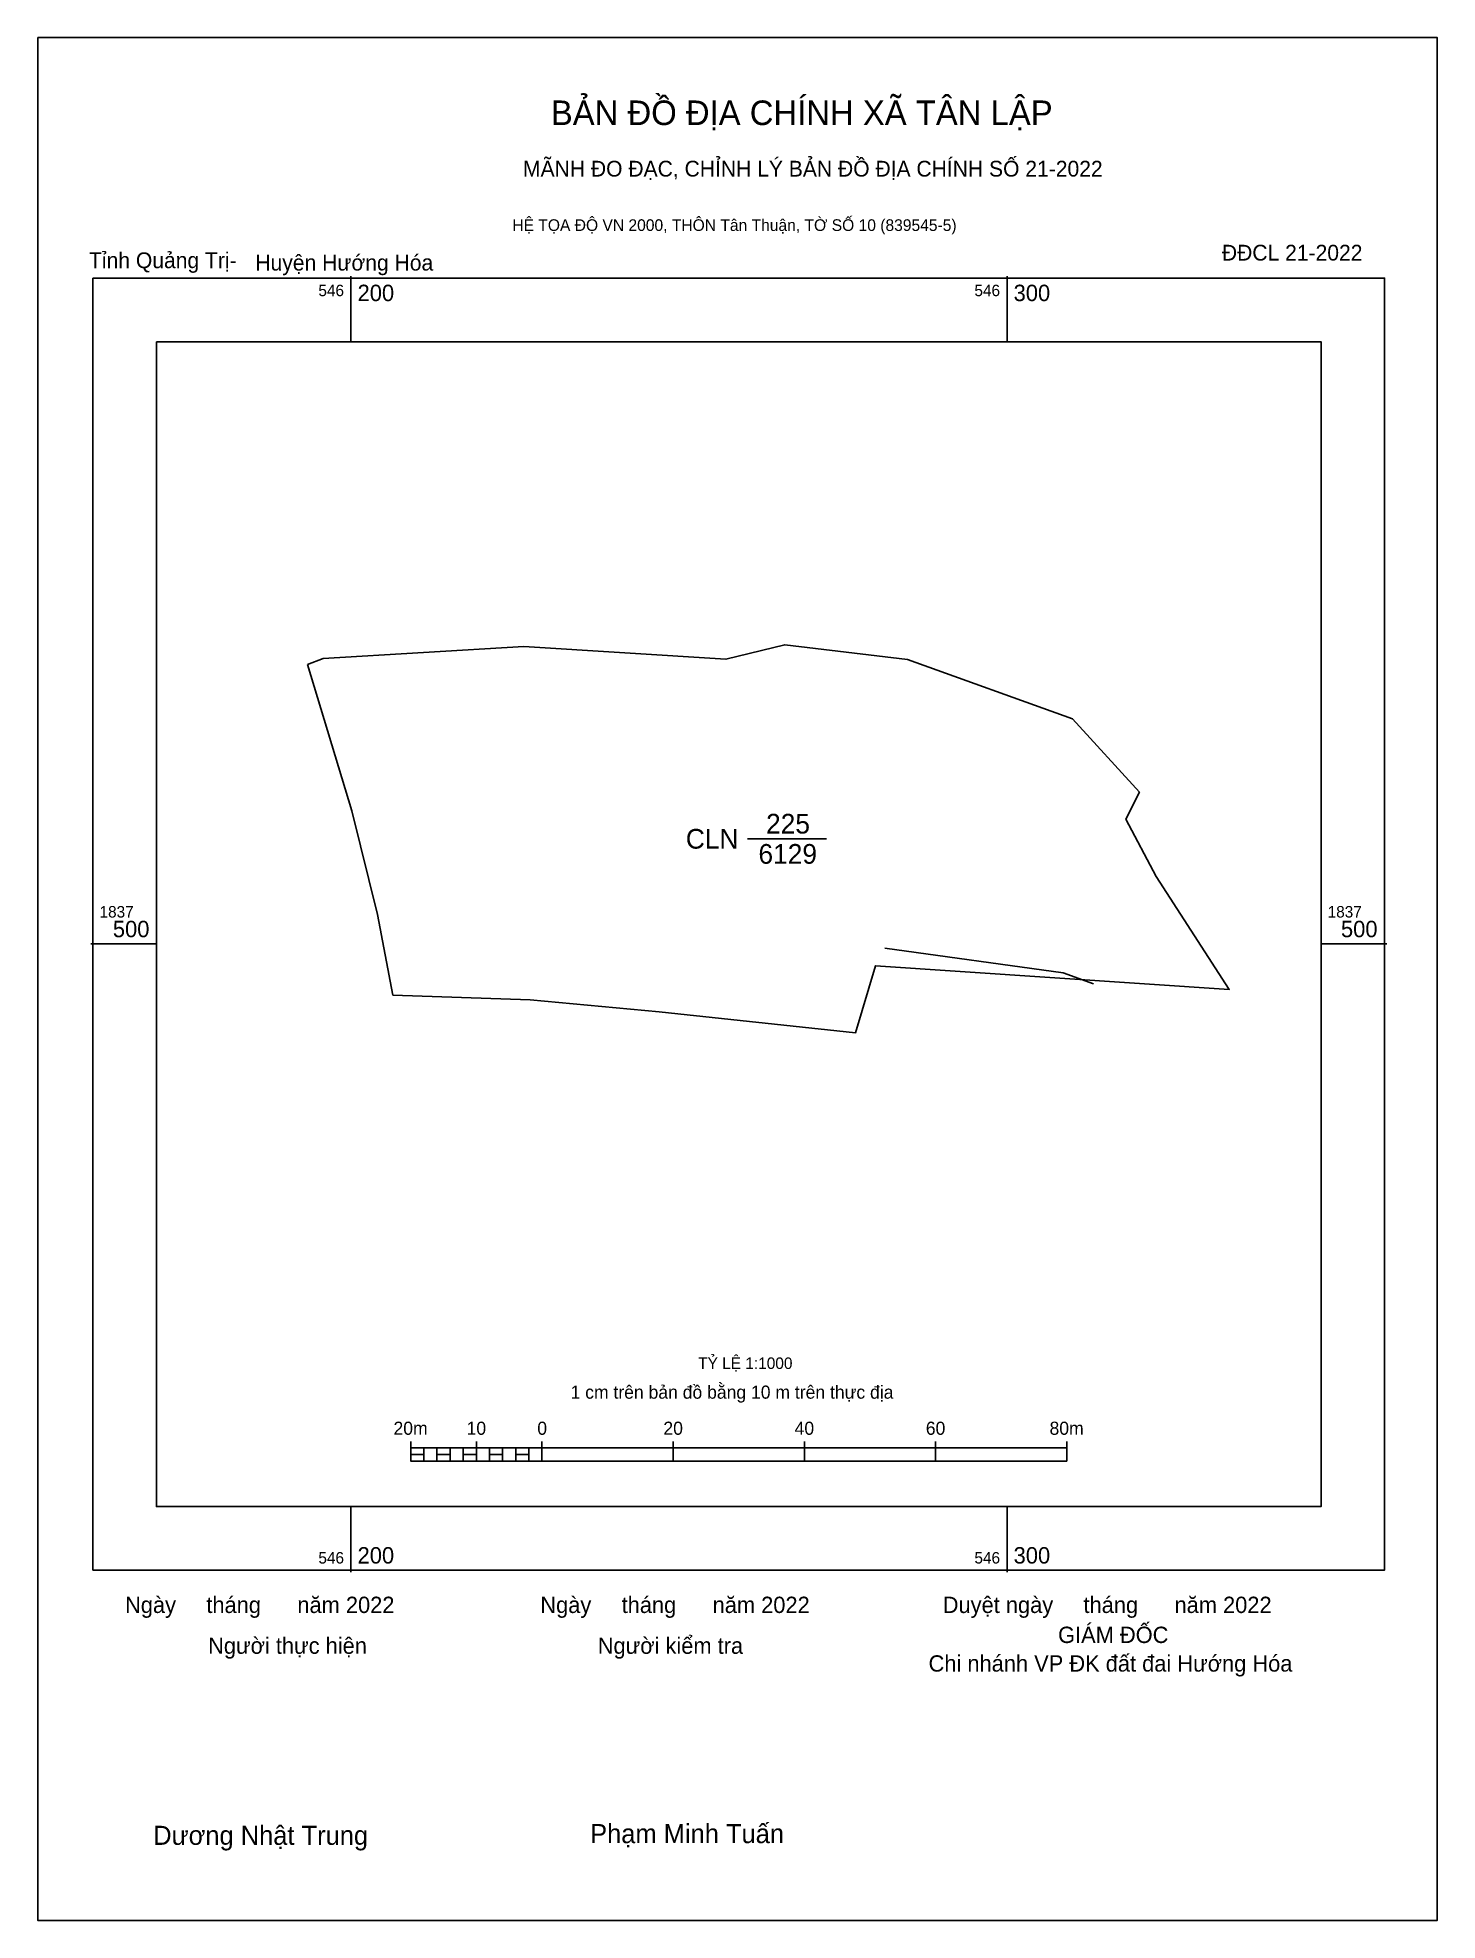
# Model space of a CAD drawing. Extents: x 546152 to 546366, y 1837351 to 1837638.
import ezdxf

# ---------------------------------------------------------------- set-up
doc = ezdxf.new("R2010")
doc.units = 0
for name, color, linetype in [('Level 10', 7, 'Continuous'), ('Level 13', 7, 'Continuous'), ('Level 15', 7, 'Continuous'), ('Level 27', 7, 'Continuous'), ('Level 29', 7, 'Continuous'), ('Level 6', 7, 'Continuous'), ('Level 62', 7, 'Continuous'), ('Level 63', 7, 'Continuous'), ('Level 9', 7, 'Continuous')]:
    doc.layers.add(name, color=color, linetype=linetype)

msp = doc.modelspace()

# ---------------------------------------------------------------- linework, layer by layer
at = {"layer": 'Level 10'}
msp.add_line((546260.43, 1837516), (546272.47, 1837516), dxfattribs=at)
msp.add_lwpolyline([(546193.35, 1837542.57), (546195.77, 1837543.49), (546226.37, 1837545.3), (546257.15, 1837543.35), (546266.11, 1837545.58), (546284.84, 1837543.3), (546309.96, 1837534.28), (546320.18, 1837523.12), (546318.12, 1837518.97), (546322.72, 1837510.24), (546333.87, 1837493.04), (546279.94, 1837496.65), (546276.88, 1837486.42), (546246.95, 1837489.65), (546227.32, 1837491.46), (546206.4, 1837492.18), (546204.02, 1837504.46), (546200.13, 1837520.26)], close=True, dxfattribs=at)
at = {"layer": 'Level 15'}
msp.add_lwpolyline([(546152.24, 1837638.09), (546365.59, 1837638.09), (546365.59, 1837351.17), (546152.24, 1837351.17)], close=True, dxfattribs=at)
at = {"layer": 'Level 27'}
for p, q in [((546226.37, 1837545.3), (546226.37, 1837545.31)), ((546195.77, 1837543.49), (546195.77, 1837543.5)), ((546206.4, 1837492.18), (546206.39, 1837492.18)), ((546276.88, 1837486.42), (546276.88, 1837486.41))]:
    msp.add_line(p, q, dxfattribs=at)
at = {"layer": 'Level 29'}
for p, q in [((546281.38, 1837499.35), (546308.58, 1837495.55)), ((546308.58, 1837495.55), (546313.16, 1837493.92))]:
    msp.add_line(p, q, dxfattribs=at)
at = {"layer": 'Level 62'}
msp.add_lwpolyline([(546170.35, 1837591.75), (546347.87, 1837591.75), (546347.87, 1837414.24), (546170.35, 1837414.24)], close=True, dxfattribs=at)
at = {"layer": 'Level 63'}
for p, q in [((546200, 1837601.75), (546200, 1837591.75)), ((546300, 1837601.75), (546300, 1837591.75)), ((546160.35, 1837500), (546170.35, 1837500)), ((546347.87, 1837500), (546357.87, 1837500)), ((546209.11, 1837424.17), (546209.11, 1837421.17)), ((546219.11, 1837424.17), (546219.11, 1837421.17)), ((546229.11, 1837424.17), (546229.11, 1837421.17)), ((546249.11, 1837424.17), (546249.11, 1837421.17)), ((546269.11, 1837424.17), (546269.11, 1837421.17)), ((546289.11, 1837424.17), (546289.11, 1837421.17)), ((546309.11, 1837424.17), (546309.11, 1837421.17)), ((546209.11, 1837423.17), (546309.11, 1837423.17)), ((546209.11, 1837421.17), (546309.11, 1837421.17)), ((546211.11, 1837423.17), (546211.11, 1837421.17)), ((546213.11, 1837423.17), (546213.11, 1837421.17)), ((546215.11, 1837423.17), (546215.11, 1837421.17)), ((546217.11, 1837423.17), (546217.11, 1837421.17)), ((546219.11, 1837423.17), (546219.11, 1837421.17)), ((546221.11, 1837423.17), (546221.11, 1837421.17)), ((546223.11, 1837423.17), (546223.11, 1837421.17)), ((546225.11, 1837423.17), (546225.11, 1837421.17)), ((546227.11, 1837423.17), (546227.11, 1837421.17)), ((546229.11, 1837423.17), (546229.11, 1837421.17)), ((546200, 1837414.24), (546200, 1837404.24)), ((546300, 1837414.24), (546300, 1837404.24))]:
    msp.add_line(p, q, dxfattribs=at)
for points in [[(546160.67, 1837601.44), (546357.55, 1837601.44), (546357.55, 1837404.55), (546160.67, 1837404.55)], [(546209.11, 1837422.17), (546211.11, 1837422.17), (546211.11, 1837421.17), (546209.11, 1837421.17)], [(546209.11, 1837422.17), (546211.11, 1837422.17), (546211.11, 1837421.17), (546209.11, 1837421.17)], [(546213.11, 1837422.17), (546215.11, 1837422.17), (546215.11, 1837421.17), (546213.11, 1837421.17)], [(546217.11, 1837422.17), (546219.11, 1837422.17), (546219.11, 1837421.17), (546217.11, 1837421.17)], [(546221.11, 1837422.17), (546223.11, 1837422.17), (546223.11, 1837421.17), (546221.11, 1837421.17)], [(546225.11, 1837422.17), (546227.11, 1837422.17), (546227.11, 1837421.17), (546225.11, 1837421.17)]]:
    msp.add_lwpolyline(points, close=True, dxfattribs=at)

# ---------------------------------------------------------------- texts
at = {"layer": 'Level 13'}
for s, p in [('225', (546263.27, 1837516.8)), ('CLN', (546251.04, 1837514.5)), ('6129', (546262.11, 1837512.2))]:
    msp.add_text(s, height=3, dxfattribs=at).set_placement(p)
at = {"layer": 'Level 6'}
msp.add_text('TỶ LỆ 1:1000', height=1.7579, dxfattribs=at).set_placement((546252.92, 1837435.2))
at = {"layer": 'Level 63'}
for s, height, p in [('BẢN ĐỒ ĐỊA CHÍNH XÃ TÂN LẬP', 3.7437, (546230.46, 1837624.77)), ('MÃNH ĐO ĐẠC, CHỈNH LÝ BẢN ĐỒ ĐỊA CHÍNH SỐ 21-2022', 2.4022, (546226.22, 1837616.92)), ('HỆ TỌA ĐỘ VN 2000, THÔN Tân Thuận, TỜ SỐ 10 (839545-5)', 1.7782, (546224.59, 1837608.63)), ('546', 1.75, (546195.03, 1837598.69)), ('200', 2.5, (546201, 1837597.94)), ('546', 1.75, (546295.03, 1837598.69)), ('300', 2.5, (546301, 1837597.94)), ('1837', 1.75, (546161.67, 1837504)), ('1837', 1.75, (546348.87, 1837504)), ('500', 2.5, (546163.7, 1837501)), ('500', 2.5, (546350.9, 1837501)), ('D', 0.01, (546246.95, 1837489.65)), ('D', 0.01, (546246.95, 1837489.65)), ('D', 0.01, (546246.95, 1837489.65)), ('D', 0.01, (546246.95, 1837489.65)), ('D', 0.01, (546246.95, 1837489.65)), ('1 cm trên bản đồ bằng 10 m trên thực địa', 2, (546233.47, 1837430.67)), ('20m', 2, (546206.48, 1837425.17)), ('10', 2, (546217.62, 1837425.17)), ('0', 2, (546228.4, 1837425.17)), ('20', 2, (546247.62, 1837425.17)), ('40', 2, (546267.62, 1837425.17)), ('60', 2, (546287.62, 1837425.17)), ('80m', 2, (546306.48, 1837425.17)), ('546', 1.75, (546195.03, 1837405.55)), ('200', 2.5, (546201, 1837405.55)), ('546', 1.75, (546295.03, 1837405.55)), ('300', 2.5, (546301, 1837405.55)), ('Ngày     tháng      năm 2022', 2.4883, (546165.56, 1837398.01)), ('Ngày     tháng      năm 2022', 2.4883, (546228.86, 1837398.01)), ('Duyệt ngày     tháng      năm 2022', 2.4883, (546290.2, 1837398.01)), ('Người kiểm tra', 2.4883, (546237.61, 1837391.79)), ('GIÁM ĐỐC', 2.488, (546307.78, 1837393.44)), ('Người thực hiện', 2.4883, (546178.22, 1837391.79)), ('Chi nhánh VP ĐK đất đai Hướng Hóa', 2.4883, (546288.04, 1837389.08)), ('Phạm Minh Tuấn', 2.9024, (546236.45, 1837362.94)), ('Dương Nhật Trung', 2.9024, (546169.85, 1837362.68))]:
    msp.add_text(s, height=height, dxfattribs=at).set_placement(p)
at = {"layer": 'Level 9'}
for s, p in [('Tỉnh Quảng Trị-', (546160.07, 1837602.96)), ('Huyện Hướng Hóa', (546185.42, 1837602.6)), ('ĐĐCL 21-2022', (546332.75, 1837604.12))]:
    msp.add_text(s, height=2.4022, dxfattribs=at).set_placement(p)

doc.saveas('drawing.dxf')
